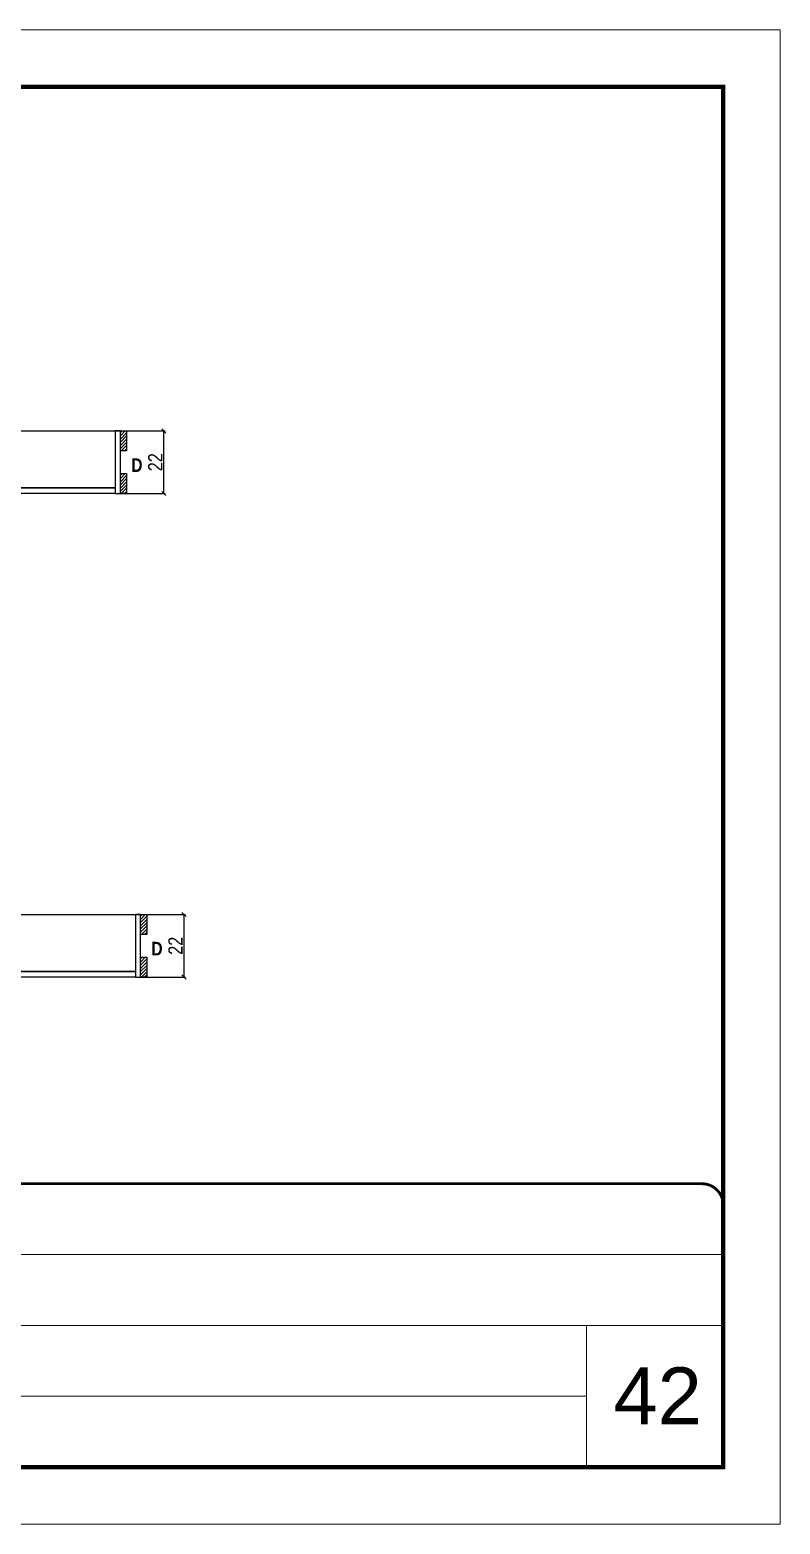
# Model space of a CAD drawing. Extents: x -3394 to 16474, y -5031 to 14397.
# Drawn here: x 6815 to 7342, y 1861 to 2911 of the extents above; entities that cross this region are included whole.
import ezdxf

# ---------------------------------------------------------------- set-up
doc = ezdxf.new("R2010")
doc.units = 0
doc.linetypes.add('CONTINUO', pattern=[0])
doc.linetypes.add('DASHED', pattern=[0.75, 0.5, -0.25])
doc.layers.get('0').update_dxf_attribs({"linetype": 'CONTINUOUS'})
doc.layers.get('Defpoints').update_dxf_attribs({"linetype": 'CONTINUOUS'})
for name, color, linetype, lineweight in [('CARIMBO', 255, 'CONTINUOUS', 9), ('CONCRETO', 251, 'CONTINUOUS', 25), ('Folhas', 255, 'CONTINUOUS', 9), ('SARRAFO DE PRESSAO', 251, 'DASHED', 9)]:
    doc.layers.add(name, color=color, linetype=linetype, lineweight=lineweight)
for name, color, linetype in [('COTA', 241, 'CONTINUOUS'), ('detalhes', 4, 'CONTINUOUS'), ('Painéis', 200, 'CONTINUOUS'), ('SARR_2.2x7', 40, 'CONTINUOUS')]:
    doc.layers.add(name, color=color, linetype=linetype)
doc.styles.add('ARIAL', font='arial.ttf')
doc.styles.add('COTA TECNICA 2X', font='techl___.ttf', dxfattribs={"height": 10})
doc.styles.add('TECNICA', font='techb___.ttf', dxfattribs={"height": 10})
doc.dimstyles.new('SECAO', dxfattribs={"dimscale": 0.333333, "dimtxt": 5, "dimasz": 9, "dimexe": 3, "dimexo": 3, "dimgap": 3, "dimtad": 1, "dimdec": 1, "dimlfac": 0.5, "dimzin": 12, "dimdsep": 46, "dimtxsty": 'COTA TECNICA 2X', "dimblk1": 'OBLIQUE', "dimblk2": 'OBLIQUE', "dimsah": 1, "dimcen": 0.9, "dimclrd": 4, "dimclre": 4, "dimclrt": 240, "dimadec": 1, "dimazin": 3, "dimtfac": 1, "dimtdec": 1, "dimtmove": 0, "dimatfit": 3, "dimfxl": 1, "dimtolj": 1, "dimtzin": 12, "dimarcsym": 0})
pattern_1 = [(225, (130395.0955, 33243.5992), (1.122532015, -1.122532015), [])]
pattern_2 = [(225, (130395.0955, 33213.5992), (1.122532015, -1.122532015), [])]
pattern_3 = [(225, (130409.2381, 32903.825), (1.122532015, -1.122532015), [])]
pattern_4 = [(225, (130409.2381, 32873.825), (1.122532015, -1.122532015), [])]

# ---------------------------------------------------------------- blocks, each defined once
blk = doc.blocks.new('9999999999')
at = {"color": 30, "linetype": 'CONTINUO'}
for p, q in [((98564.6, 34379.6), (99584, 34379.6)), ((98564.6, 34329.8), (99488, 34329.8)), ((99584, 34329.8), (99488, 34329.8)), ((99488, 34329.8), (99488, 34230.2)), ((98564.6, 34280), (99488, 34280))]:
    blk.add_line(p, q, dxfattribs=at)
at = {"color": 30, "linetype": 'CONTINUO', "const_width": 2}
blk.add_lwpolyline([(99584, 34230.2), (99584, 34414.4, 0.414214), (99569, 34429.4), (98229, 34429.4, 0.414214), (98214, 34414.4), (98214, 34245.2, 0.414214), (98229, 34230.2), (99584, 34230.2)], format="xyb", dxfattribs=at)
at = {"layer": 'Folhas'}
blk.add_lwpolyline([(98139, 34190.2), (99624, 34190.2), (99624, 35240.2), (98139, 35240.2)], close=True, dxfattribs=at)
at = {"layer": 'Folhas', "color": 30, "const_width": 3}
blk.add_lwpolyline([(98214, 34230.2), (99584, 34230.2), (99584, 35200.2), (98214, 35200.2)], close=True, dxfattribs=at)
blk = doc.blocks.new('_Oblique')
at = {"color": 0, "linetype": 'ByBlock', "lineweight": -2}
blk.add_line((-0.5, -0.5), (0.5, 0.5), dxfattribs=at)
blk = doc.blocks.new('*D1405')
at = {"layer": 'COTA', "color": 4, "lineweight": -2, "transparency": 16777216}
for p, q in [((6875.9, 2629), (6910.1, 2629)), ((6909.1, 2585), (6909.1, 2629)), ((6875.9, 2585), (6910.1, 2585))]:
    blk.add_line(p, q, dxfattribs=at)
at = {"layer": 'Defpoints', "color": 0, "transparency": 16777216}
for p in [(6874.9, 2629), (6909.1, 2629), (6874.9, 2585)]:
    blk.add_point(p, dxfattribs=at)
at = {"layer": 'COTA', "color": 4, "lineweight": -2, "transparency": 16777216, "xscale": 3, "yscale": 3, "zscale": 3}
for p, rotation in [((6909.1, 2629), 90), ((6909.1, 2585), 270)]:
    blk.add_blockref('_Oblique', p, dxfattribs=dict(at, rotation=rotation))
at = {"layer": 'COTA', "color": 240, "transparency": 16777216, "insert": (6903.1, 2607), "char_height": 10, "attachment_point": 5, "rotation": 90, "style": 'COTA TECNICA 2X'}
blk.add_mtext('\\A1;22', dxfattribs=at)
blk = doc.blocks.new('*D1440')
at = {"layer": 'COTA', "color": 4, "lineweight": -2, "transparency": 16777216}
for p, q in [((6890.1, 2289.2), (6924.3, 2289.2)), ((6923.3, 2245.2), (6923.3, 2289.2)), ((6890.1, 2245.2), (6924.3, 2245.2))]:
    blk.add_line(p, q, dxfattribs=at)
at = {"layer": 'Defpoints', "color": 0, "transparency": 16777216}
for p in [(6889.1, 2289.2), (6923.3, 2289.2), (6889.1, 2245.2)]:
    blk.add_point(p, dxfattribs=at)
at = {"layer": 'COTA', "color": 4, "lineweight": -2, "transparency": 16777216, "xscale": 3, "yscale": 3, "zscale": 3}
for p, rotation in [((6923.3, 2289.2), 90), ((6923.3, 2245.2), 270)]:
    blk.add_blockref('_Oblique', p, dxfattribs=dict(at, rotation=rotation))
at = {"layer": 'COTA', "color": 240, "transparency": 16777216, "insert": (6917.3, 2267.2), "char_height": 10, "attachment_point": 5, "rotation": 90, "style": 'COTA TECNICA 2X'}
blk.add_mtext('\\A1;22', dxfattribs=at)

msp = doc.modelspace()

# ---------------------------------------------------------------- hatches: boundary and pattern name
at = {"layer": 'SARR_2.2x7'}
h = msp.add_hatch(dxfattribs=at)
h.set_pattern_fill('ANSI31', color=256, scale=0.5, angle=180)
h.set_pattern_definition(pattern_1)
h.paths.add_polyline_path([(6878.53, 2628.96), (6882.93, 2628.96), (6882.93, 2614.96), (6878.53, 2614.96)])
h = msp.add_hatch(dxfattribs=at)
h.set_pattern_fill('ANSI31', color=256, scale=0.5, angle=180)
h.set_pattern_definition(pattern_1)
h.paths.add_polyline_path([(6878.53, 2628.96), (6882.93, 2628.96), (6882.93, 2614.96), (6878.53, 2614.96)])
h = msp.add_hatch(dxfattribs=at)
h.set_pattern_fill('ANSI31', color=256, scale=0.5, angle=180)
h.set_pattern_definition(pattern_2)
h.paths.add_polyline_path([(6878.53, 2598.96), (6882.93, 2598.96), (6882.93, 2584.96), (6878.53, 2584.96)])
h = msp.add_hatch(dxfattribs=at)
h.set_pattern_fill('ANSI31', color=256, scale=0.5, angle=180)
h.set_pattern_definition(pattern_2)
h.paths.add_polyline_path([(6878.53, 2598.96), (6882.93, 2598.96), (6882.93, 2584.96), (6878.53, 2584.96)])
h = msp.add_hatch(dxfattribs=at)
h.set_pattern_fill('ANSI31', color=256, scale=0.5, angle=180)
h.set_pattern_definition(pattern_3)
h.paths.add_polyline_path([(6892.67, 2289.18), (6897.07, 2289.18), (6897.07, 2275.18), (6892.67, 2275.18)])
h = msp.add_hatch(dxfattribs=at)
h.set_pattern_fill('ANSI31', color=256, scale=0.5, angle=180)
h.set_pattern_definition(pattern_3)
h.paths.add_polyline_path([(6892.67, 2289.18), (6897.07, 2289.18), (6897.07, 2275.18), (6892.67, 2275.18)])
h = msp.add_hatch(dxfattribs=at)
h.set_pattern_fill('ANSI31', color=256, scale=0.5, angle=180)
h.set_pattern_definition(pattern_4)
h.paths.add_polyline_path([(6892.67, 2259.18), (6897.07, 2259.18), (6897.07, 2245.18), (6892.67, 2245.18)])
h = msp.add_hatch(dxfattribs=at)
h.set_pattern_fill('ANSI31', color=256, scale=0.5, angle=180)
h.set_pattern_definition(pattern_4)
h.paths.add_polyline_path([(6892.67, 2259.18), (6897.07, 2259.18), (6897.07, 2245.18), (6892.67, 2245.18)])

# ---------------------------------------------------------------- linework, layer by layer
at = {"layer": 'CONCRETO', "linetype": 'Continuous'}
for p, q in [((6519.93, 2628.96), (6874.93, 2628.96)), ((6874.93, 2628.96), (6874.93, 2588.96)), ((6874.93, 2588.96), (6372.93, 2588.96)), ((6534.07, 2289.18), (6889.07, 2289.18)), ((6889.07, 2289.18), (6889.07, 2249.18)), ((6889.07, 2249.18), (6387.07, 2249.18))]:
    msp.add_line(p, q, dxfattribs=at)
at = {"layer": 'Painéis', "linetype": 'Continuous'}
for points in [[(6878.53, 2584.96), (6878.53, 2628.96), (6874.93, 2628.96), (6874.93, 2584.96)], [(6878.53, 2584.96), (6878.53, 2628.96), (6874.93, 2628.96), (6874.93, 2584.96)], [(6372.93, 2588.96), (6874.93, 2588.96), (6874.93, 2584.96), (6372.93, 2584.96)], [(6892.67, 2245.18), (6892.67, 2289.18), (6889.07, 2289.18), (6889.07, 2245.18)], [(6892.67, 2245.18), (6892.67, 2289.18), (6889.07, 2289.18), (6889.07, 2245.18)], [(6387.07, 2249.18), (6889.07, 2249.18), (6889.07, 2245.18), (6387.07, 2245.18)]]:
    msp.add_lwpolyline(points, close=True, dxfattribs=at)
at = {"layer": 'SARR_2.2x7'}
for points in [[(6878.53, 2614.96), (6878.53, 2628.96), (6882.93, 2628.96), (6882.93, 2614.96)], [(6878.53, 2614.96), (6878.53, 2628.96), (6882.93, 2628.96), (6882.93, 2614.96)], [(6878.53, 2584.96), (6878.53, 2598.96), (6882.93, 2598.96), (6882.93, 2584.96)], [(6878.53, 2584.96), (6878.53, 2598.96), (6882.93, 2598.96), (6882.93, 2584.96)], [(6892.67, 2275.18), (6892.67, 2289.18), (6897.07, 2289.18), (6897.07, 2275.18)], [(6892.67, 2275.18), (6892.67, 2289.18), (6897.07, 2289.18), (6897.07, 2275.18)], [(6892.67, 2245.18), (6892.67, 2259.18), (6897.07, 2259.18), (6897.07, 2245.18)], [(6892.67, 2245.18), (6892.67, 2259.18), (6897.07, 2259.18), (6897.07, 2245.18)]]:
    msp.add_lwpolyline(points, close=True, dxfattribs=at)

# ---------------------------------------------------------------- block references
at = {"layer": 'SARRAFO DE PRESSAO', "color": 6, "linetype": 'ByBlock'}
msp.add_blockref('9999999999', (-92281.77, -32329.4), dxfattribs=at)

# ---------------------------------------------------------------- texts
at = {"layer": 'CARIMBO', "style": 'ARIAL'}
msp.add_text('42', height=40, dxfattribs=at).set_placement((7225.07, 1930.94))
at = {"layer": 'detalhes', "style": 'TECNICA'}
for p in [(6886.17, 2600.16), (6900.31, 2260.38)]:
    msp.add_text('D', height=9.6, dxfattribs=at).set_placement(p)

# ---------------------------------------------------------------- dimensions: what is measured, and where the dimension line sits
at = {"layer": 'COTA'}
for base, p1, p2, picture, middle in [((6909.12, 2628.96), (6874.93, 2584.96), (6874.93, 2628.96), '*D1405', (6903.12, 2606.96)), ((6923.27, 2289.18), (6889.07, 2245.18), (6889.07, 2289.18), '*D1440', (6917.27, 2267.18))]:
    dim = msp.add_linear_dim(base=base, p1=p1, p2=p2, angle=90, dimstyle='SECAO', dxfattribs=at)
    dim.commit()
    dim.dimension.update_dxf_attribs({"geometry": picture, "text_midpoint": middle})

doc.saveas('drawing.dxf')
